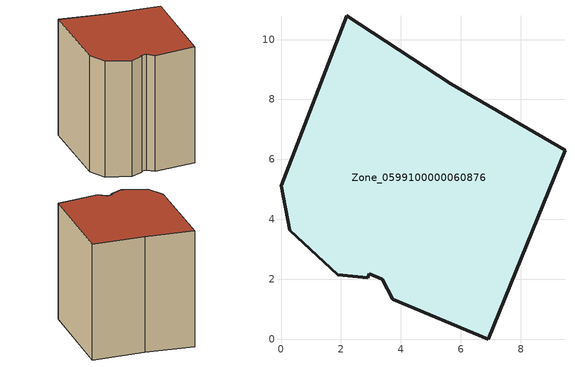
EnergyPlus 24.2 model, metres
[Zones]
Zone_0599100000060876
 floor ground (C_G): 2.94,2.19 2.9,2.06 1.89,2.16 0.29,3.64 0,5.12 2.2,10.8 5.66,8.53 9.47,6.31 6.91,0 3.73,1.34 3.38,2 z0
 wall outside (C_F): 5.66,8.53 2.2,10.8 0,5.12 0.29,3.64 1.89,2.16 2.9,2.06 2.94,2.19 3.38,2 3.73,1.34 6.91,0 9.47,6.31 5.66,8.53 z0:11.03
 roof outside (C_R): 2.9,2.06 2.94,2.19 3.38,2 3.73,1.34 6.91,0 9.47,6.31 5.66,8.53 2.2,10.8 0,5.12 0.29,3.64 1.89,2.16 z11.03
[BUILDING]
Pand.0599100000060876: North Axis=0; Terrain=City; Loads Convergence Tolerance Value=0.04; Temperature Convergence Tolerance Value=0.4; Solar Distribution=FullExterior; Maximum Number of Warmup Days=25; Minimum Number of Warmup Days=1
[Site:Location]
Rotterdam.The.Hague.AP_ZH_NLD Design_Conditions: Latitude=51.96; Longitude=4.45; Time Zone=1; Elevation=-4.5
[SITE:GROUNDTEMPERATURE:BUILDINGSURFACE]
18, 18, 18, 18, 18, 18, 18, 18, 18, 18, 18, 18
[MATERIAL] Thermal Absorptance=0.9; Solar Absorptance=0.7; Visible Absorptance=0.7
Name | Roughness | Thickness | Conductivity | Density | Specific Heat
G.TI.1946 | MediumSmooth | 0.15 | 1 | 540 | 1210
F.TI.1946 | Rough | 0.3 | 0.857143 | 1920 | 840
R.TI.1946 | MediumRough | 0.2 | 0.1 | 1500 | 1000
[CONSTRUCTION]
C_G: G.TI.1946
C_F: F.TI.1946
C_R: R.TI.1946
[ZONE]
Zone_0599100000060876: Type=1; Multiplier=1; Ceiling Height=Autocalculate; Volume=Autocalculate; Floor Area=autocalculate; Part of Total Floor Area=Yes
[ZONEINFILTRATION:DESIGNFLOWRATE]
Infil_Zone_0599100000060876: Zone or ZoneList or Space or SpaceList=Zone_0599100000060876; Schedule=AlwaysOn; Design Flow Rate Calculation Method=Flow/Area; Flow Rate per Floor Area=0.003; Constant Term Coefficient=1; Temperature Term Coefficient=0; Velocity Term Coefficient=0; Velocity Squared Term Coefficient=0
[HVACTEMPLATE:ZONE:IDEALLOADSAIRSYSTEM]
Zone_0599100000060876: Maximum Heating Supply Air Temperature=50; Minimum Cooling Supply Air Temperature=13; Maximum Heating Supply Air Humidity Ratio=0.0156; Minimum Cooling Supply Air Humidity Ratio=0.0077; Heating Limit=NoLimit; Cooling Limit=NoLimit; Dehumidification Control Type=ConstantSensibleHeatRatio; Cooling Sensible Heat Ratio=0.7; Dehumidification Setpoint=60; Humidification Control Type=None; Humidification Setpoint=30; Outdoor Air Method=None; Outdoor Air Flow Rate per Person=0.00944; Outdoor Air Flow Rate per Zone Floor Area=0; Outdoor Air Flow Rate per Zone=0; Demand Controlled Ventilation Type=None; Outdoor Air Economizer Type=NoEconomizer; Heat Recovery Type=None; Sensible Heat Recovery Effectiveness=0.7; Latent Heat Recovery Effectiveness=0.65
[ZONECONTROL:THERMOSTAT]
ThermostatControl_Zone_0599100000060876: Zone or ZoneList=Zone_0599100000060876; Control Type Schedule=DualSetpointControlType; Control 1=Thermostat_Zone_0599100000060876; Temperature Difference Between Cutout And Setpoint=0
[THERMOSTATSETPOINT:DUALSETPOINT]
Thermostat_Zone_0599100000060876: Heating Setpoint Temperature Schedule=HeatingSetpoint_Zone_0599100000060876; Cooling Setpoint Temperature Schedule=CoolingSetpoint_Zone_0599100000060876
[SCHEDULE:COMPACT]
HeatingSetpoint_Zone_0599100000060876: Through: 12/31, For: AllDays, Until: 24:00, 21
CoolingSetpoint_Zone_0599100000060876: Through: 12/31, For: AllDays, Until: 24:00, 24
DualSetpointControlType: Through: 12/31, For: AllDays, Until: 24:00, 4
AlwaysOn: Through: 12/31, For: AllDays, Until: 24:00, 1
